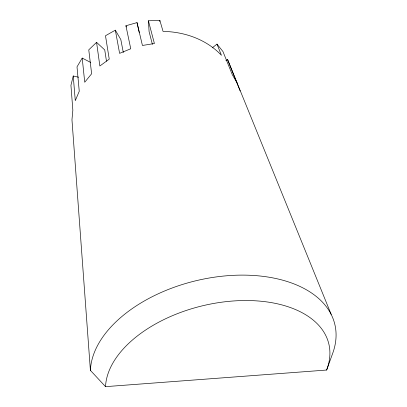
<?xml version="1.0" encoding="UTF-8"?>
<svg xmlns="http://www.w3.org/2000/svg" width="407" height="407" viewBox="0 0 407 407"><rect width="100%" height="100%" fill="white"/><g stroke="black" fill="none" stroke-linecap="round" stroke-linejoin="round"><path stroke-width="0.61" d="M159.742 21.551L159.854 20.35L148.418 20.798L149.084 31.573L152.371 44.302M78.587 77.238L73.24 75.987L70.94 85.302L72.848 110.211L71.963 119.75L90.405 370.39L105.53 386.65L326.638 370.039L332.707 353.281A125.107 74.954 -13.6 0 0 229.217 275.58A125.107 74.954 -13.6 0 0 90.405 370.39M90.664 62.454L82.209 58.074L77.009 66.85L79.253 91.265L75.28 100.656L73.24 75.987M106.476 61.208L104.741 49.929L96.571 42.348L88.767 49.847L91.636 73.753L84.732 82.234L82.209 58.074M212.245 47.858L216.997 44.104L222.96 51.541L232.285 74.654L237.062 82.875M123.311 52.513L120.818 39.565L115.334 30.164L105.484 35.74L109.239 59.152L99.857 66L96.571 42.348M225.87 60.404L227.599 59.595L331.186 314.402M115.334 30.164L119.607 53.363L130.749 48.769L125.921 25.758L137.027 22.614L142.43 45.467L154.401 43.534L148.418 20.798M240.15 90.965L227.599 59.595M216.997 44.104L221.444 55.306A84.091 69.592 -12.8 0 0 163.049 31.395L159.854 20.35M125.921 25.758L126.384 26.943M137.027 22.614L139.219 32.514M105.53 386.65A114.331 66.799 -13.7 0 1 232.712 301.027A114.331 66.799 -13.7 0 1 326.638 370.039"/></g></svg>
